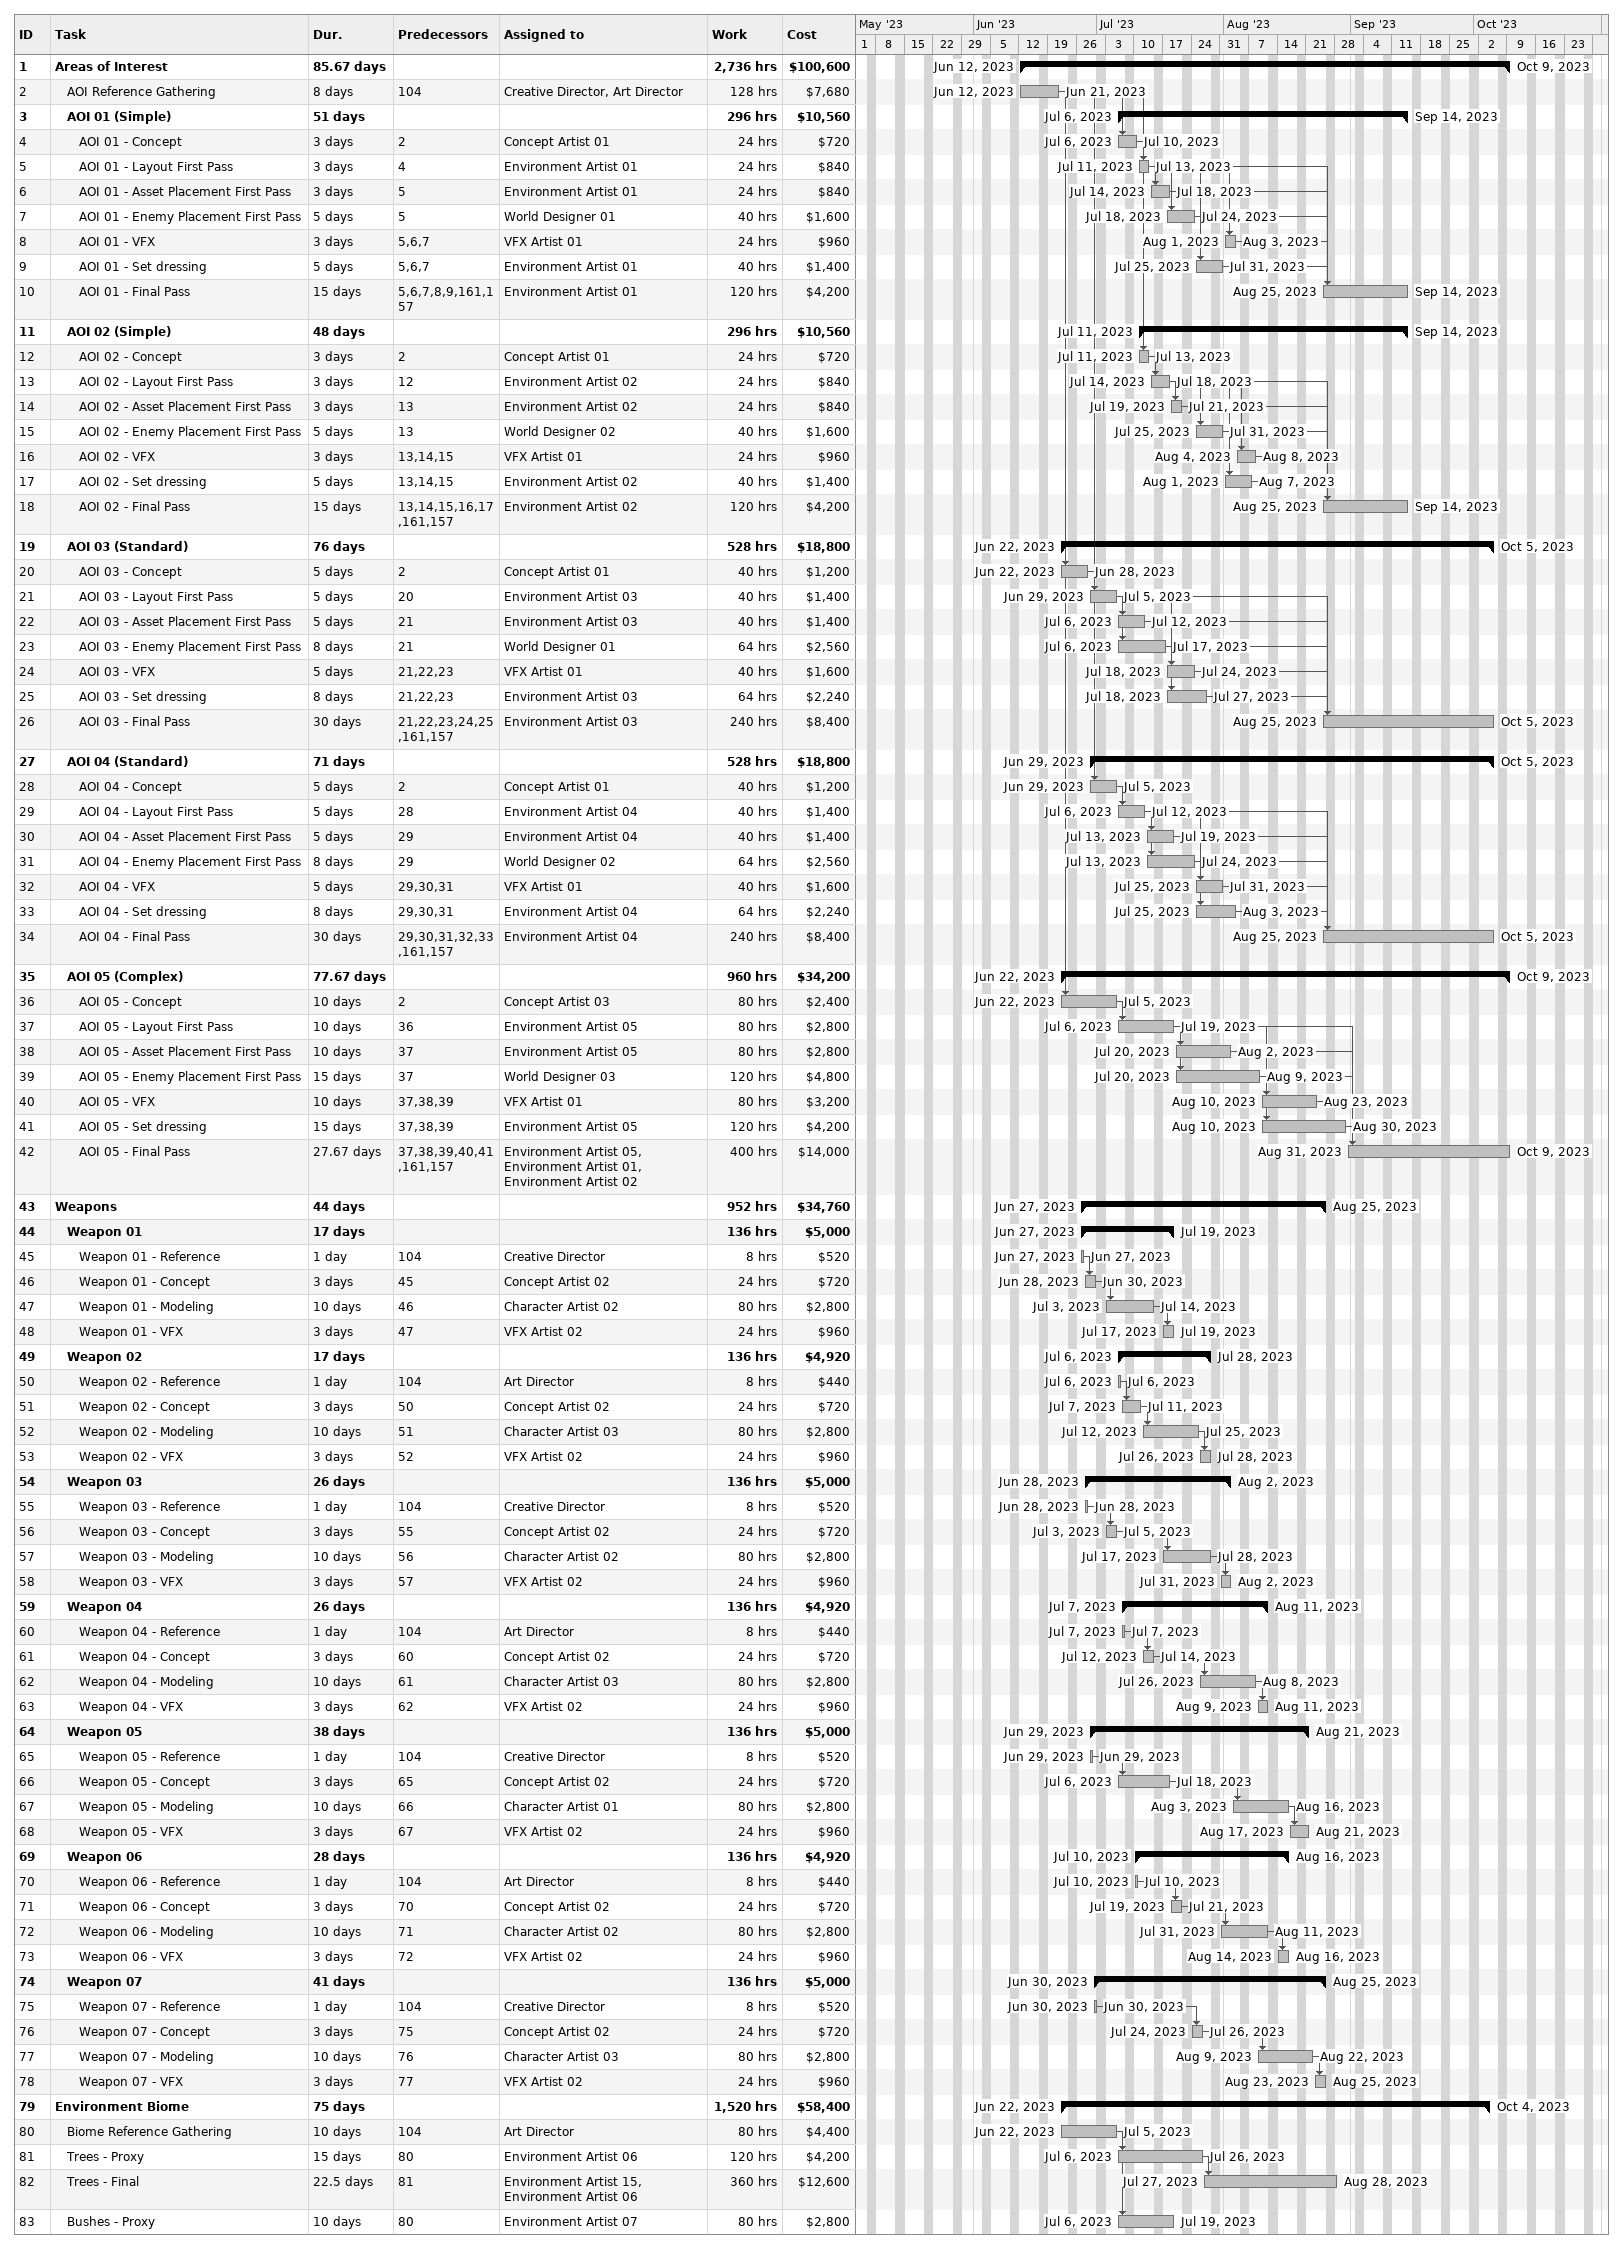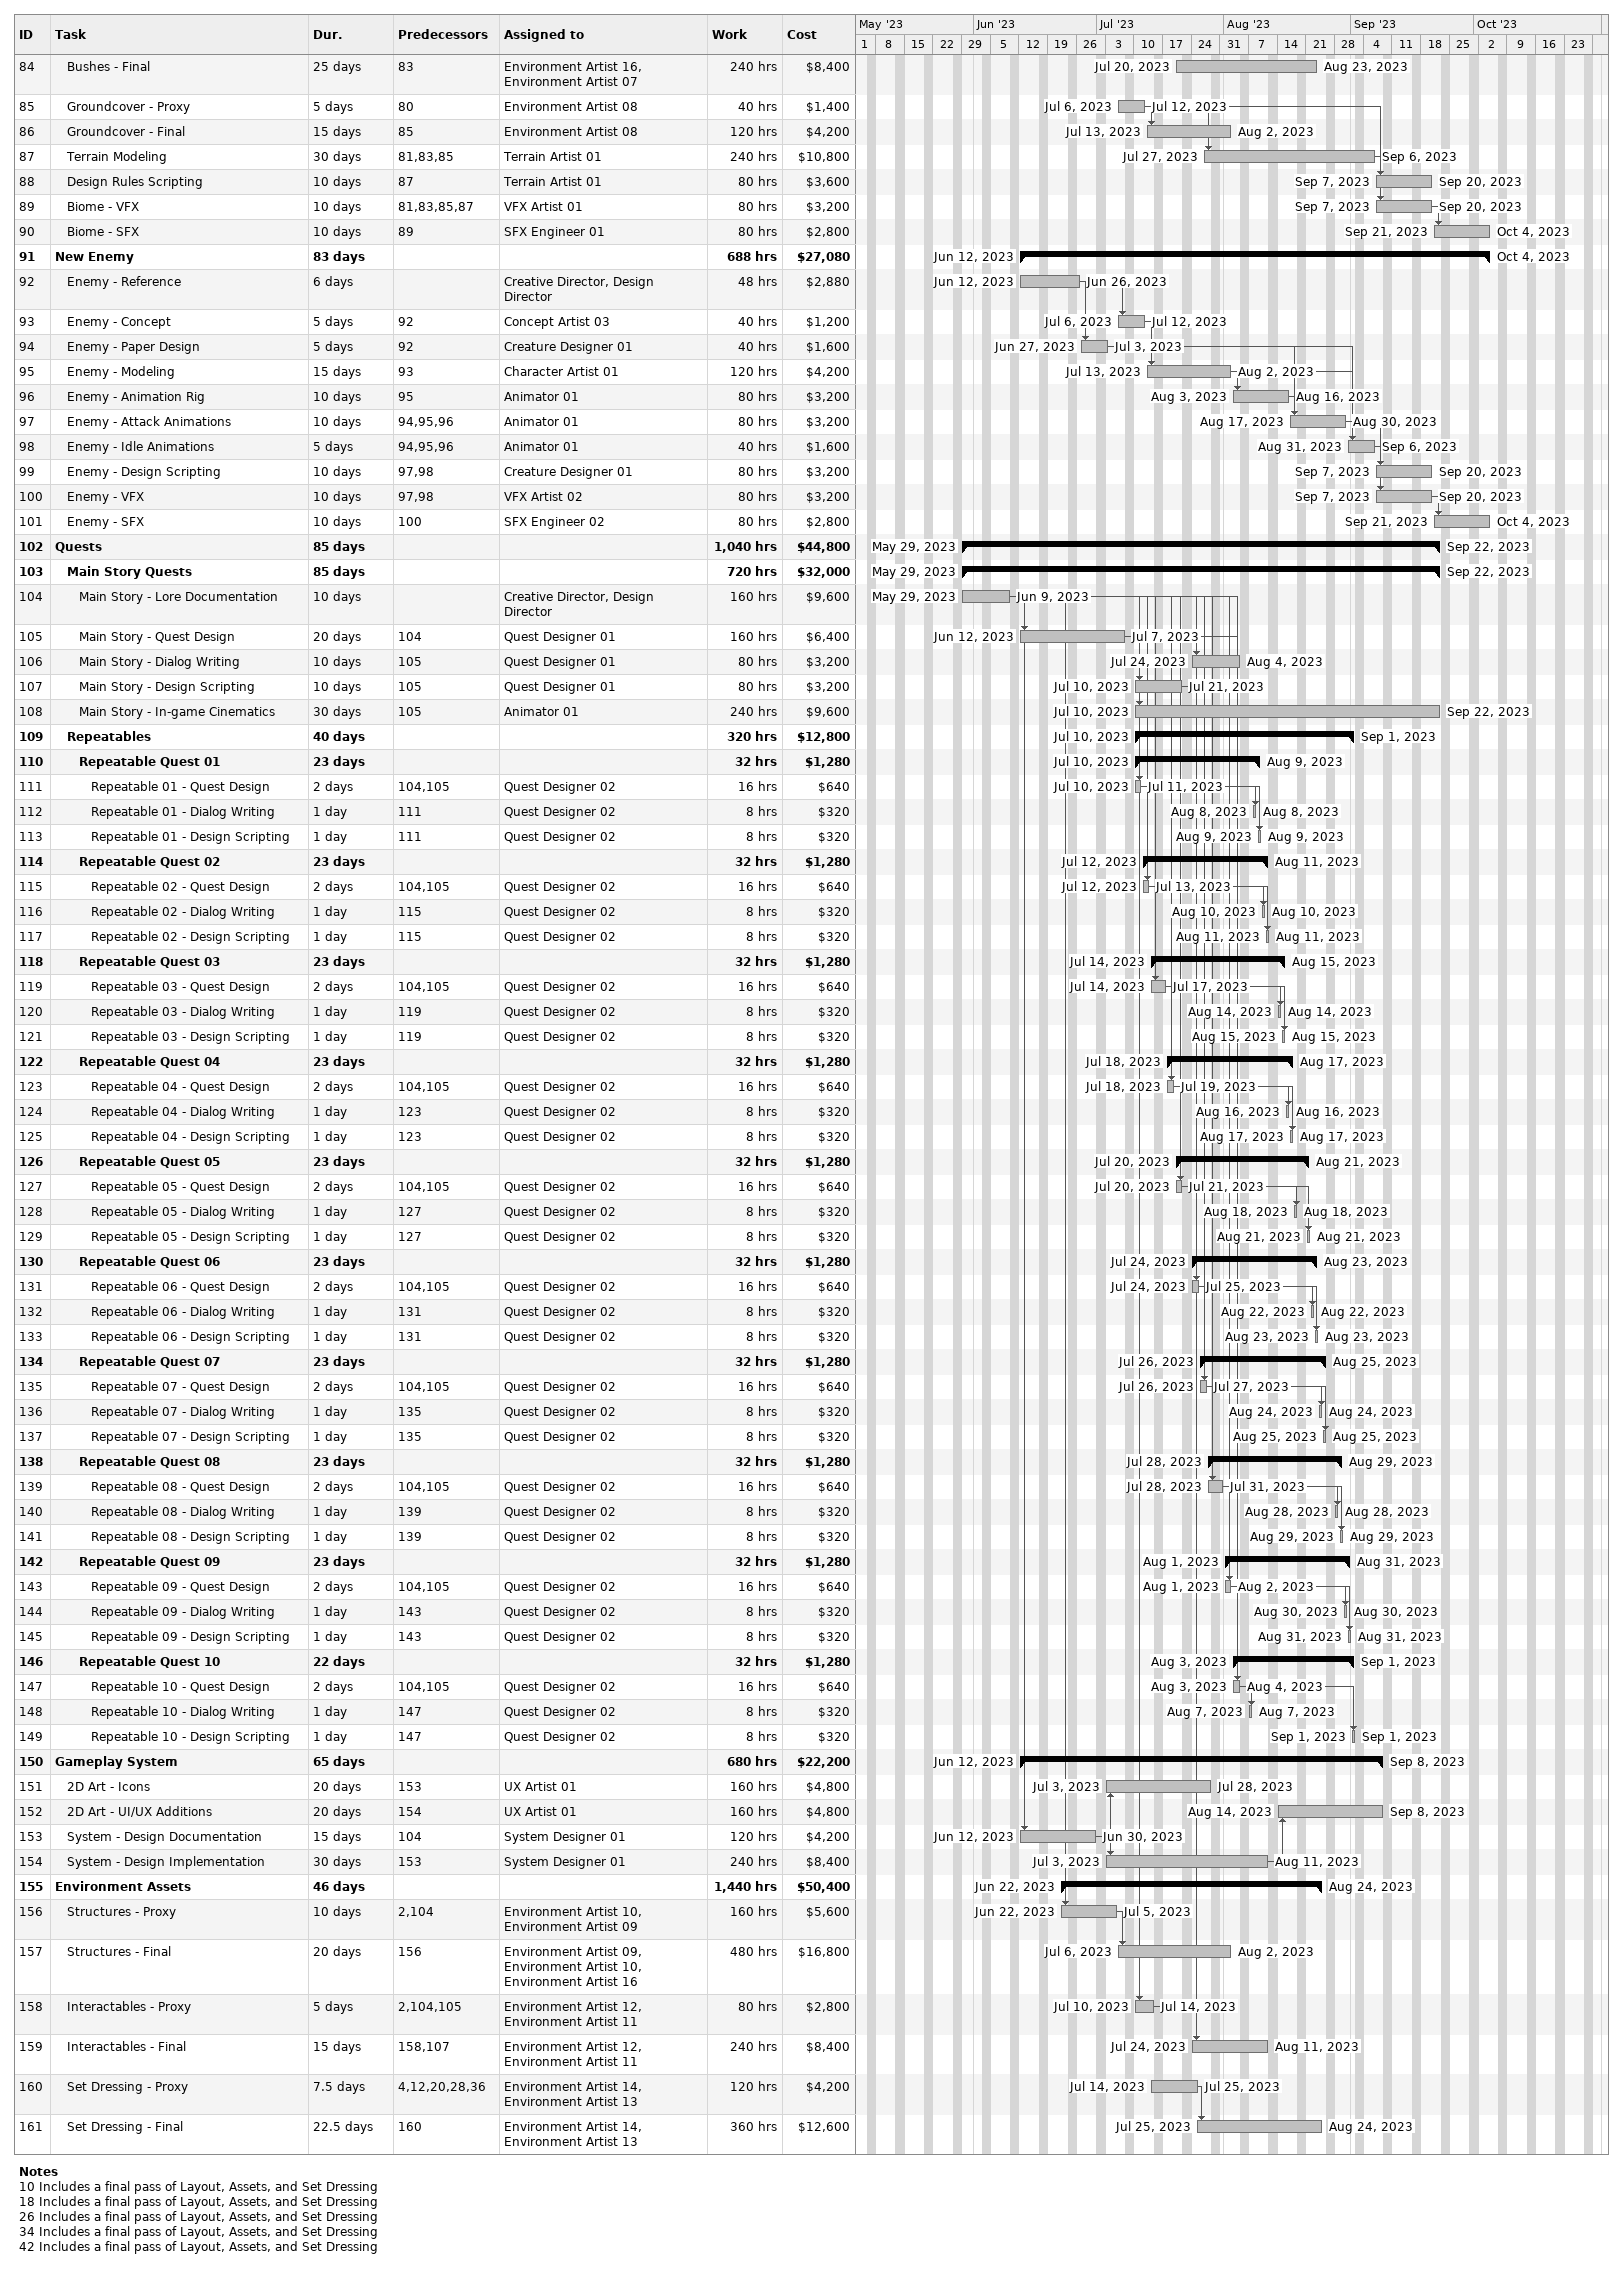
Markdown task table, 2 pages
| ID | Level | Task | Duration | Start | Finish | Predecessors | Resources | Work (h) | Cost ($) |
|---|---|---|---|---|---|---|---|---|---|
| 1 | 1 | **Areas of Interest** | 85.67d | 2023-06-12 | 2023-10-09 |  |  | 2736 | 100600 |
| 2 | 2 | AOI Reference Gathering | 8d | 2023-06-12 | 2023-06-21 | 104 | Creative Director, Art Director | 128 | 7680 |
| 3 | 2 | **AOI 01 (Simple)** | 51d | 2023-07-06 | 2023-09-14 |  |  | 296 | 10560 |
| 4 | 3 | AOI 01 - Concept | 3d | 2023-07-06 | 2023-07-10 | 2 | Concept Artist 01 | 24 | 720 |
| 5 | 3 | AOI 01 - Layout First Pass | 3d | 2023-07-11 | 2023-07-13 | 4 | Environment Artist 01 | 24 | 840 |
| 6 | 3 | AOI 01 - Asset Placement First Pass | 3d | 2023-07-14 | 2023-07-18 | 5 | Environment Artist 01 | 24 | 840 |
| 7 | 3 | AOI 01 - Enemy Placement First Pass | 5d | 2023-07-18 | 2023-07-24 | 5 | World Designer 01 | 40 | 1600 |
| 8 | 3 | AOI 01 - VFX | 3d | 2023-08-01 | 2023-08-03 | 5, 6, 7 | VFX Artist 01 | 24 | 960 |
| 9 | 3 | AOI 01 - Set dressing | 5d | 2023-07-25 | 2023-07-31 | 5, 6, 7 | Environment Artist 01 | 40 | 1400 |
| 10 | 3 | AOI 01 - Final Pass | 15d | 2023-08-25 | 2023-09-14 | 5, 6, 7, 8, 9, 161, 157 | Environment Artist 01 | 120 | 4200 |
| 11 | 2 | **AOI 02 (Simple)** | 48d | 2023-07-11 | 2023-09-14 |  |  | 296 | 10560 |
| 12 | 3 | AOI 02 - Concept | 3d | 2023-07-11 | 2023-07-13 | 2 | Concept Artist 01 | 24 | 720 |
| 13 | 3 | AOI 02 - Layout First Pass | 3d | 2023-07-14 | 2023-07-18 | 12 | Environment Artist 02 | 24 | 840 |
| 14 | 3 | AOI 02 - Asset Placement First Pass | 3d | 2023-07-19 | 2023-07-21 | 13 | Environment Artist 02 | 24 | 840 |
| 15 | 3 | AOI 02 - Enemy Placement First Pass | 5d | 2023-07-25 | 2023-07-31 | 13 | World Designer 02 | 40 | 1600 |
| 16 | 3 | AOI 02 - VFX | 3d | 2023-08-04 | 2023-08-08 | 13, 14, 15 | VFX Artist 01 | 24 | 960 |
| 17 | 3 | AOI 02 - Set dressing | 5d | 2023-08-01 | 2023-08-07 | 13, 14, 15 | Environment Artist 02 | 40 | 1400 |
| 18 | 3 | AOI 02 - Final Pass | 15d | 2023-08-25 | 2023-09-14 | 13, 14, 15, 16, 17, 161, 157 | Environment Artist 02 | 120 | 4200 |
| 19 | 2 | **AOI 03 (Standard)** | 76d | 2023-06-22 | 2023-10-05 |  |  | 528 | 18800 |
| 20 | 3 | AOI 03 - Concept | 5d | 2023-06-22 | 2023-06-28 | 2 | Concept Artist 01 | 40 | 1200 |
| 21 | 3 | AOI 03 - Layout First Pass | 5d | 2023-06-29 | 2023-07-05 | 20 | Environment Artist 03 | 40 | 1400 |
| 22 | 3 | AOI 03 - Asset Placement First Pass | 5d | 2023-07-06 | 2023-07-12 | 21 | Environment Artist 03 | 40 | 1400 |
| 23 | 3 | AOI 03 - Enemy Placement First Pass | 8d | 2023-07-06 | 2023-07-17 | 21 | World Designer 01 | 64 | 2560 |
| 24 | 3 | AOI 03 - VFX | 5d | 2023-07-18 | 2023-07-24 | 21, 22, 23 | VFX Artist 01 | 40 | 1600 |
| 25 | 3 | AOI 03 - Set dressing | 8d | 2023-07-18 | 2023-07-27 | 21, 22, 23 | Environment Artist 03 | 64 | 2240 |
| 26 | 3 | AOI 03 - Final Pass | 30d | 2023-08-25 | 2023-10-05 | 21, 22, 23, 24, 25, 161, 157 | Environment Artist 03 | 240 | 8400 |
| 27 | 2 | **AOI 04 (Standard)** | 71d | 2023-06-29 | 2023-10-05 |  |  | 528 | 18800 |
| 28 | 3 | AOI 04 - Concept | 5d | 2023-06-29 | 2023-07-05 | 2 | Concept Artist 01 | 40 | 1200 |
| 29 | 3 | AOI 04 - Layout First Pass | 5d | 2023-07-06 | 2023-07-12 | 28 | Environment Artist 04 | 40 | 1400 |
| 30 | 3 | AOI 04 - Asset Placement First Pass | 5d | 2023-07-13 | 2023-07-19 | 29 | Environment Artist 04 | 40 | 1400 |
| 31 | 3 | AOI 04 - Enemy Placement First Pass | 8d | 2023-07-13 | 2023-07-24 | 29 | World Designer 02 | 64 | 2560 |
| 32 | 3 | AOI 04 - VFX | 5d | 2023-07-25 | 2023-07-31 | 29, 30, 31 | VFX Artist 01 | 40 | 1600 |
| 33 | 3 | AOI 04 - Set dressing | 8d | 2023-07-25 | 2023-08-03 | 29, 30, 31 | Environment Artist 04 | 64 | 2240 |
| 34 | 3 | AOI 04 - Final Pass | 30d | 2023-08-25 | 2023-10-05 | 29, 30, 31, 32, 33, 161, 157 | Environment Artist 04 | 240 | 8400 |
| 35 | 2 | **AOI 05 (Complex)** | 77.67d | 2023-06-22 | 2023-10-09 |  |  | 960 | 34200 |
| 36 | 3 | AOI 05 - Concept | 10d | 2023-06-22 | 2023-07-05 | 2 | Concept Artist 03 | 80 | 2400 |
| 37 | 3 | AOI 05 - Layout First Pass | 10d | 2023-07-06 | 2023-07-19 | 36 | Environment Artist 05 | 80 | 2800 |
| 38 | 3 | AOI 05 - Asset Placement First Pass | 10d | 2023-07-20 | 2023-08-02 | 37 | Environment Artist 05 | 80 | 2800 |
| 39 | 3 | AOI 05 - Enemy Placement First Pass | 15d | 2023-07-20 | 2023-08-09 | 37 | World Designer 03 | 120 | 4800 |
| 40 | 3 | AOI 05 - VFX | 10d | 2023-08-10 | 2023-08-23 | 37, 38, 39 | VFX Artist 01 | 80 | 3200 |
| 41 | 3 | AOI 05 - Set dressing | 15d | 2023-08-10 | 2023-08-30 | 37, 38, 39 | Environment Artist 05 | 120 | 4200 |
| 42 | 3 | AOI 05 - Final Pass | 27.67d | 2023-08-31 | 2023-10-09 | 37, 38, 39, 40, 41, 161, 157 | Environment Artist 05, Environment Artist 01, Environment Artist 02 | 400 | 14000 |
| 43 | 1 | **Weapons** | 44d | 2023-06-27 | 2023-08-25 |  |  | 952 | 34760 |
| 44 | 2 | **Weapon 01** | 17d | 2023-06-27 | 2023-07-19 |  |  | 136 | 5000 |
| 45 | 3 | Weapon 01 - Reference | 1d | 2023-06-27 | 2023-06-27 | 104 | Creative Director | 8 | 520 |
| 46 | 3 | Weapon 01 - Concept | 3d | 2023-06-28 | 2023-06-30 | 45 | Concept Artist 02 | 24 | 720 |
| 47 | 3 | Weapon 01 - Modeling | 10d | 2023-07-03 | 2023-07-14 | 46 | Character Artist 02 | 80 | 2800 |
| 48 | 3 | Weapon 01 - VFX | 3d | 2023-07-17 | 2023-07-19 | 47 | VFX Artist 02 | 24 | 960 |
| 49 | 2 | **Weapon 02** | 17d | 2023-07-06 | 2023-07-28 |  |  | 136 | 4920 |
| 50 | 3 | Weapon 02 - Reference | 1d | 2023-07-06 | 2023-07-06 | 104 | Art Director | 8 | 440 |
| 51 | 3 | Weapon 02 - Concept | 3d | 2023-07-07 | 2023-07-11 | 50 | Concept Artist 02 | 24 | 720 |
| 52 | 3 | Weapon 02 - Modeling | 10d | 2023-07-12 | 2023-07-25 | 51 | Character Artist 03 | 80 | 2800 |
| 53 | 3 | Weapon 02 - VFX | 3d | 2023-07-26 | 2023-07-28 | 52 | VFX Artist 02 | 24 | 960 |
| 54 | 2 | **Weapon 03** | 26d | 2023-06-28 | 2023-08-02 |  |  | 136 | 5000 |
| 55 | 3 | Weapon 03 - Reference | 1d | 2023-06-28 | 2023-06-28 | 104 | Creative Director | 8 | 520 |
| 56 | 3 | Weapon 03 - Concept | 3d | 2023-07-03 | 2023-07-05 | 55 | Concept Artist 02 | 24 | 720 |
| 57 | 3 | Weapon 03 - Modeling | 10d | 2023-07-17 | 2023-07-28 | 56 | Character Artist 02 | 80 | 2800 |
| 58 | 3 | Weapon 03 - VFX | 3d | 2023-07-31 | 2023-08-02 | 57 | VFX Artist 02 | 24 | 960 |
| 59 | 2 | **Weapon 04** | 26d | 2023-07-07 | 2023-08-11 |  |  | 136 | 4920 |
| 60 | 3 | Weapon 04 - Reference | 1d | 2023-07-07 | 2023-07-07 | 104 | Art Director | 8 | 440 |
| 61 | 3 | Weapon 04 - Concept | 3d | 2023-07-12 | 2023-07-14 | 60 | Concept Artist 02 | 24 | 720 |
| 62 | 3 | Weapon 04 - Modeling | 10d | 2023-07-26 | 2023-08-08 | 61 | Character Artist 03 | 80 | 2800 |
| 63 | 3 | Weapon 04 - VFX | 3d | 2023-08-09 | 2023-08-11 | 62 | VFX Artist 02 | 24 | 960 |
| 64 | 2 | **Weapon 05** | 38d | 2023-06-29 | 2023-08-21 |  |  | 136 | 5000 |
| 65 | 3 | Weapon 05 - Reference | 1d | 2023-06-29 | 2023-06-29 | 104 | Creative Director | 8 | 520 |
| 66 | 3 | Weapon 05 - Concept | 3d | 2023-07-06 | 2023-07-18 | 65 | Concept Artist 02 | 24 | 720 |
| 67 | 3 | Weapon 05 - Modeling | 10d | 2023-08-03 | 2023-08-16 | 66 | Character Artist 01 | 80 | 2800 |
| 68 | 3 | Weapon 05 - VFX | 3d | 2023-08-17 | 2023-08-21 | 67 | VFX Artist 02 | 24 | 960 |
| 69 | 2 | **Weapon 06** | 28d | 2023-07-10 | 2023-08-16 |  |  | 136 | 4920 |
| 70 | 3 | Weapon 06 - Reference | 1d | 2023-07-10 | 2023-07-10 | 104 | Art Director | 8 | 440 |
| 71 | 3 | Weapon 06 - Concept | 3d | 2023-07-19 | 2023-07-21 | 70 | Concept Artist 02 | 24 | 720 |
| 72 | 3 | Weapon 06 - Modeling | 10d | 2023-07-31 | 2023-08-11 | 71 | Character Artist 02 | 80 | 2800 |
| 73 | 3 | Weapon 06 - VFX | 3d | 2023-08-14 | 2023-08-16 | 72 | VFX Artist 02 | 24 | 960 |
| 74 | 2 | **Weapon 07** | 41d | 2023-06-30 | 2023-08-25 |  |  | 136 | 5000 |
| 75 | 3 | Weapon 07 - Reference | 1d | 2023-06-30 | 2023-06-30 | 104 | Creative Director | 8 | 520 |
| 76 | 3 | Weapon 07 - Concept | 3d | 2023-07-24 | 2023-07-26 | 75 | Concept Artist 02 | 24 | 720 |
| 77 | 3 | Weapon 07 - Modeling | 10d | 2023-08-09 | 2023-08-22 | 76 | Character Artist 03 | 80 | 2800 |
| 78 | 3 | Weapon 07 - VFX | 3d | 2023-08-23 | 2023-08-25 | 77 | VFX Artist 02 | 24 | 960 |
| 79 | 1 | **Environment Biome** | 75d | 2023-06-22 | 2023-10-04 |  |  | 1520 | 58400 |
| 80 | 2 | Biome Reference Gathering | 10d | 2023-06-22 | 2023-07-05 | 104 | Art Director | 80 | 4400 |
| 81 | 2 | Trees - Proxy | 15d | 2023-07-06 | 2023-07-26 | 80 | Environment Artist 06 | 120 | 4200 |
| 82 | 2 | Trees - Final | 22.5d | 2023-07-27 | 2023-08-28 | 81 | Environment Artist 15, Environment Artist 06 | 360 | 12600 |
| 83 | 2 | Bushes - Proxy | 10d | 2023-07-06 | 2023-07-19 | 80 | Environment Artist 07 | 80 | 2800 |
| 84 | 2 | Bushes - Final | 25d | 2023-07-20 | 2023-08-23 | 83 | Environment Artist 16, Environment Artist 07 | 240 | 8400 |
| 85 | 2 | Groundcover - Proxy | 5d | 2023-07-06 | 2023-07-12 | 80 | Environment Artist 08 | 40 | 1400 |
| 86 | 2 | Groundcover - Final | 15d | 2023-07-13 | 2023-08-02 | 85 | Environment Artist 08 | 120 | 4200 |
| 87 | 2 | Terrain Modeling | 30d | 2023-07-27 | 2023-09-06 | 81, 83, 85 | Terrain Artist 01 | 240 | 10800 |
| 88 | 2 | Design Rules Scripting | 10d | 2023-09-07 | 2023-09-20 | 87 | Terrain Artist 01 | 80 | 3600 |
| 89 | 2 | Biome - VFX | 10d | 2023-09-07 | 2023-09-20 | 81, 83, 85, 87 | VFX Artist 01 | 80 | 3200 |
| 90 | 2 | Biome - SFX | 10d | 2023-09-21 | 2023-10-04 | 89 | SFX Engineer 01 | 80 | 2800 |
| 91 | 1 | **New Enemy** | 83d | 2023-06-12 | 2023-10-04 |  |  | 688 | 27080 |
| 92 | 2 | Enemy - Reference | 6d | 2023-06-12 | 2023-06-26 |  | Creative Director, Design Director | 48 | 2880 |
| 93 | 2 | Enemy - Concept | 5d | 2023-07-06 | 2023-07-12 | 92 | Concept Artist 03 | 40 | 1200 |
| 94 | 2 | Enemy - Paper Design | 5d | 2023-06-27 | 2023-07-03 | 92 | Creature Designer 01 | 40 | 1600 |
| 95 | 2 | Enemy - Modeling | 15d | 2023-07-13 | 2023-08-02 | 93 | Character Artist 01 | 120 | 4200 |
| 96 | 2 | Enemy - Animation Rig | 10d | 2023-08-03 | 2023-08-16 | 95 | Animator 01 | 80 | 3200 |
| 97 | 2 | Enemy - Attack Animations | 10d | 2023-08-17 | 2023-08-30 | 94, 95, 96 | Animator 01 | 80 | 3200 |
| 98 | 2 | Enemy - Idle Animations | 5d | 2023-08-31 | 2023-09-06 | 94, 95, 96 | Animator 01 | 40 | 1600 |
| 99 | 2 | Enemy - Design Scripting | 10d | 2023-09-07 | 2023-09-20 | 97, 98 | Creature Designer 01 | 80 | 3200 |
| 100 | 2 | Enemy - VFX | 10d | 2023-09-07 | 2023-09-20 | 97, 98 | VFX Artist 02 | 80 | 3200 |
| 101 | 2 | Enemy - SFX | 10d | 2023-09-21 | 2023-10-04 | 100 | SFX Engineer 02 | 80 | 2800 |
| 102 | 1 | **Quests** | 85d | 2023-05-29 | 2023-09-22 |  |  | 1040 | 44800 |
| 103 | 2 | **Main Story Quests** | 85d | 2023-05-29 | 2023-09-22 |  |  | 720 | 32000 |
| 104 | 3 | Main Story - Lore Documentation | 10d | 2023-05-29 | 2023-06-09 |  | Creative Director, Design Director | 160 | 9600 |
| 105 | 3 | Main Story - Quest Design | 20d | 2023-06-12 | 2023-07-07 | 104 | Quest Designer 01 | 160 | 6400 |
| 106 | 3 | Main Story - Dialog Writing | 10d | 2023-07-24 | 2023-08-04 | 105 | Quest Designer 01 | 80 | 3200 |
| 107 | 3 | Main Story - Design Scripting | 10d | 2023-07-10 | 2023-07-21 | 105 | Quest Designer 01 | 80 | 3200 |
| 108 | 3 | Main Story - In-game Cinematics | 30d | 2023-07-10 | 2023-09-22 | 105 | Animator 01 | 240 | 9600 |
| 109 | 2 | **Repeatables** | 40d | 2023-07-10 | 2023-09-01 |  |  | 320 | 12800 |
| 110 | 3 | **Repeatable Quest 01** | 23d | 2023-07-10 | 2023-08-09 |  |  | 32 | 1280 |
| 111 | 4 | Repeatable 01 - Quest Design | 2d | 2023-07-10 | 2023-07-11 | 104, 105 | Quest Designer 02 | 16 | 640 |
| 112 | 4 | Repeatable 01 - Dialog Writing | 1d | 2023-08-08 | 2023-08-08 | 111 | Quest Designer 02 | 8 | 320 |
| 113 | 4 | Repeatable 01 - Design Scripting | 1d | 2023-08-09 | 2023-08-09 | 111 | Quest Designer 02 | 8 | 320 |
| 114 | 3 | **Repeatable Quest 02** | 23d | 2023-07-12 | 2023-08-11 |  |  | 32 | 1280 |
| 115 | 4 | Repeatable 02 - Quest Design | 2d | 2023-07-12 | 2023-07-13 | 104, 105 | Quest Designer 02 | 16 | 640 |
| 116 | 4 | Repeatable 02 - Dialog Writing | 1d | 2023-08-10 | 2023-08-10 | 115 | Quest Designer 02 | 8 | 320 |
| 117 | 4 | Repeatable 02 - Design Scripting | 1d | 2023-08-11 | 2023-08-11 | 115 | Quest Designer 02 | 8 | 320 |
| 118 | 3 | **Repeatable Quest 03** | 23d | 2023-07-14 | 2023-08-15 |  |  | 32 | 1280 |
| 119 | 4 | Repeatable 03 - Quest Design | 2d | 2023-07-14 | 2023-07-17 | 104, 105 | Quest Designer 02 | 16 | 640 |
| 120 | 4 | Repeatable 03 - Dialog Writing | 1d | 2023-08-14 | 2023-08-14 | 119 | Quest Designer 02 | 8 | 320 |
| 121 | 4 | Repeatable 03 - Design Scripting | 1d | 2023-08-15 | 2023-08-15 | 119 | Quest Designer 02 | 8 | 320 |
| 122 | 3 | **Repeatable Quest 04** | 23d | 2023-07-18 | 2023-08-17 |  |  | 32 | 1280 |
| 123 | 4 | Repeatable 04 - Quest Design | 2d | 2023-07-18 | 2023-07-19 | 104, 105 | Quest Designer 02 | 16 | 640 |
| 124 | 4 | Repeatable 04 - Dialog Writing | 1d | 2023-08-16 | 2023-08-16 | 123 | Quest Designer 02 | 8 | 320 |
| 125 | 4 | Repeatable 04 - Design Scripting | 1d | 2023-08-17 | 2023-08-17 | 123 | Quest Designer 02 | 8 | 320 |
| 126 | 3 | **Repeatable Quest 05** | 23d | 2023-07-20 | 2023-08-21 |  |  | 32 | 1280 |
| 127 | 4 | Repeatable 05 - Quest Design | 2d | 2023-07-20 | 2023-07-21 | 104, 105 | Quest Designer 02 | 16 | 640 |
| 128 | 4 | Repeatable 05 - Dialog Writing | 1d | 2023-08-18 | 2023-08-18 | 127 | Quest Designer 02 | 8 | 320 |
| 129 | 4 | Repeatable 05 - Design Scripting | 1d | 2023-08-21 | 2023-08-21 | 127 | Quest Designer 02 | 8 | 320 |
| 130 | 3 | **Repeatable Quest 06** | 23d | 2023-07-24 | 2023-08-23 |  |  | 32 | 1280 |
| 131 | 4 | Repeatable 06 - Quest Design | 2d | 2023-07-24 | 2023-07-25 | 104, 105 | Quest Designer 02 | 16 | 640 |
| 132 | 4 | Repeatable 06 - Dialog Writing | 1d | 2023-08-22 | 2023-08-22 | 131 | Quest Designer 02 | 8 | 320 |
| 133 | 4 | Repeatable 06 - Design Scripting | 1d | 2023-08-23 | 2023-08-23 | 131 | Quest Designer 02 | 8 | 320 |
| 134 | 3 | **Repeatable Quest 07** | 23d | 2023-07-26 | 2023-08-25 |  |  | 32 | 1280 |
| 135 | 4 | Repeatable 07 - Quest Design | 2d | 2023-07-26 | 2023-07-27 | 104, 105 | Quest Designer 02 | 16 | 640 |
| 136 | 4 | Repeatable 07 - Dialog Writing | 1d | 2023-08-24 | 2023-08-24 | 135 | Quest Designer 02 | 8 | 320 |
| 137 | 4 | Repeatable 07 - Design Scripting | 1d | 2023-08-25 | 2023-08-25 | 135 | Quest Designer 02 | 8 | 320 |
| 138 | 3 | **Repeatable Quest 08** | 23d | 2023-07-28 | 2023-08-29 |  |  | 32 | 1280 |
| 139 | 4 | Repeatable 08 - Quest Design | 2d | 2023-07-28 | 2023-07-31 | 104, 105 | Quest Designer 02 | 16 | 640 |
| 140 | 4 | Repeatable 08 - Dialog Writing | 1d | 2023-08-28 | 2023-08-28 | 139 | Quest Designer 02 | 8 | 320 |
| 141 | 4 | Repeatable 08 - Design Scripting | 1d | 2023-08-29 | 2023-08-29 | 139 | Quest Designer 02 | 8 | 320 |
| 142 | 3 | **Repeatable Quest 09** | 23d | 2023-08-01 | 2023-08-31 |  |  | 32 | 1280 |
| 143 | 4 | Repeatable 09 - Quest Design | 2d | 2023-08-01 | 2023-08-02 | 104, 105 | Quest Designer 02 | 16 | 640 |
| 144 | 4 | Repeatable 09 - Dialog Writing | 1d | 2023-08-30 | 2023-08-30 | 143 | Quest Designer 02 | 8 | 320 |
| 145 | 4 | Repeatable 09 - Design Scripting | 1d | 2023-08-31 | 2023-08-31 | 143 | Quest Designer 02 | 8 | 320 |
| 146 | 3 | **Repeatable Quest 10** | 22d | 2023-08-03 | 2023-09-01 |  |  | 32 | 1280 |
| 147 | 4 | Repeatable 10 - Quest Design | 2d | 2023-08-03 | 2023-08-04 | 104, 105 | Quest Designer 02 | 16 | 640 |
| 148 | 4 | Repeatable 10 - Dialog Writing | 1d | 2023-08-07 | 2023-08-07 | 147 | Quest Designer 02 | 8 | 320 |
| 149 | 4 | Repeatable 10 - Design Scripting | 1d | 2023-09-01 | 2023-09-01 | 147 | Quest Designer 02 | 8 | 320 |
| 150 | 1 | **Gameplay System** | 65d | 2023-06-12 | 2023-09-08 |  |  | 680 | 22200 |
| 151 | 2 | 2D Art - Icons | 20d | 2023-07-03 | 2023-07-28 | 153 | UX Artist 01 | 160 | 4800 |
| 152 | 2 | 2D Art - UI/UX Additions | 20d | 2023-08-14 | 2023-09-08 | 154 | UX Artist 01 | 160 | 4800 |
| 153 | 2 | System - Design Documentation | 15d | 2023-06-12 | 2023-06-30 | 104 | System Designer 01 | 120 | 4200 |
| 154 | 2 | System - Design Implementation | 30d | 2023-07-03 | 2023-08-11 | 153 | System Designer 01 | 240 | 8400 |
| 155 | 1 | **Environment Assets** | 46d | 2023-06-22 | 2023-08-24 |  |  | 1440 | 50400 |
| 156 | 2 | Structures - Proxy | 10d | 2023-06-22 | 2023-07-05 | 2, 104 | Environment Artist 10, Environment Artist 09 | 160 | 5600 |
| 157 | 2 | Structures - Final | 20d | 2023-07-06 | 2023-08-02 | 156 | Environment Artist 09, Environment Artist 10, Environment Artist 16 | 480 | 16800 |
| 158 | 2 | Interactables - Proxy | 5d | 2023-07-10 | 2023-07-14 | 2, 104, 105 | Environment Artist 12, Environment Artist 11 | 80 | 2800 |
| 159 | 2 | Interactables - Final | 15d | 2023-07-24 | 2023-08-11 | 158, 107 | Environment Artist 12, Environment Artist 11 | 240 | 8400 |
| 160 | 2 | Set Dressing - Proxy | 7.5d | 2023-07-14 | 2023-07-25 | 4, 12, 20, 28, 36 | Environment Artist 14, Environment Artist 13 | 120 | 4200 |
| 161 | 2 | Set Dressing - Final | 22.5d | 2023-07-25 | 2023-08-24 | 160 | Environment Artist 14, Environment Artist 13 | 360 | 12600 |

Notes
- 10: Includes a final pass of Layout, Assets, and Set Dressing
- 18: Includes a final pass of Layout, Assets, and Set Dressing
- 26: Includes a final pass of Layout, Assets, and Set Dressing
- 34: Includes a final pass of Layout, Assets, and Set Dressing
- 42: Includes a final pass of Layout, Assets, and Set Dressing
